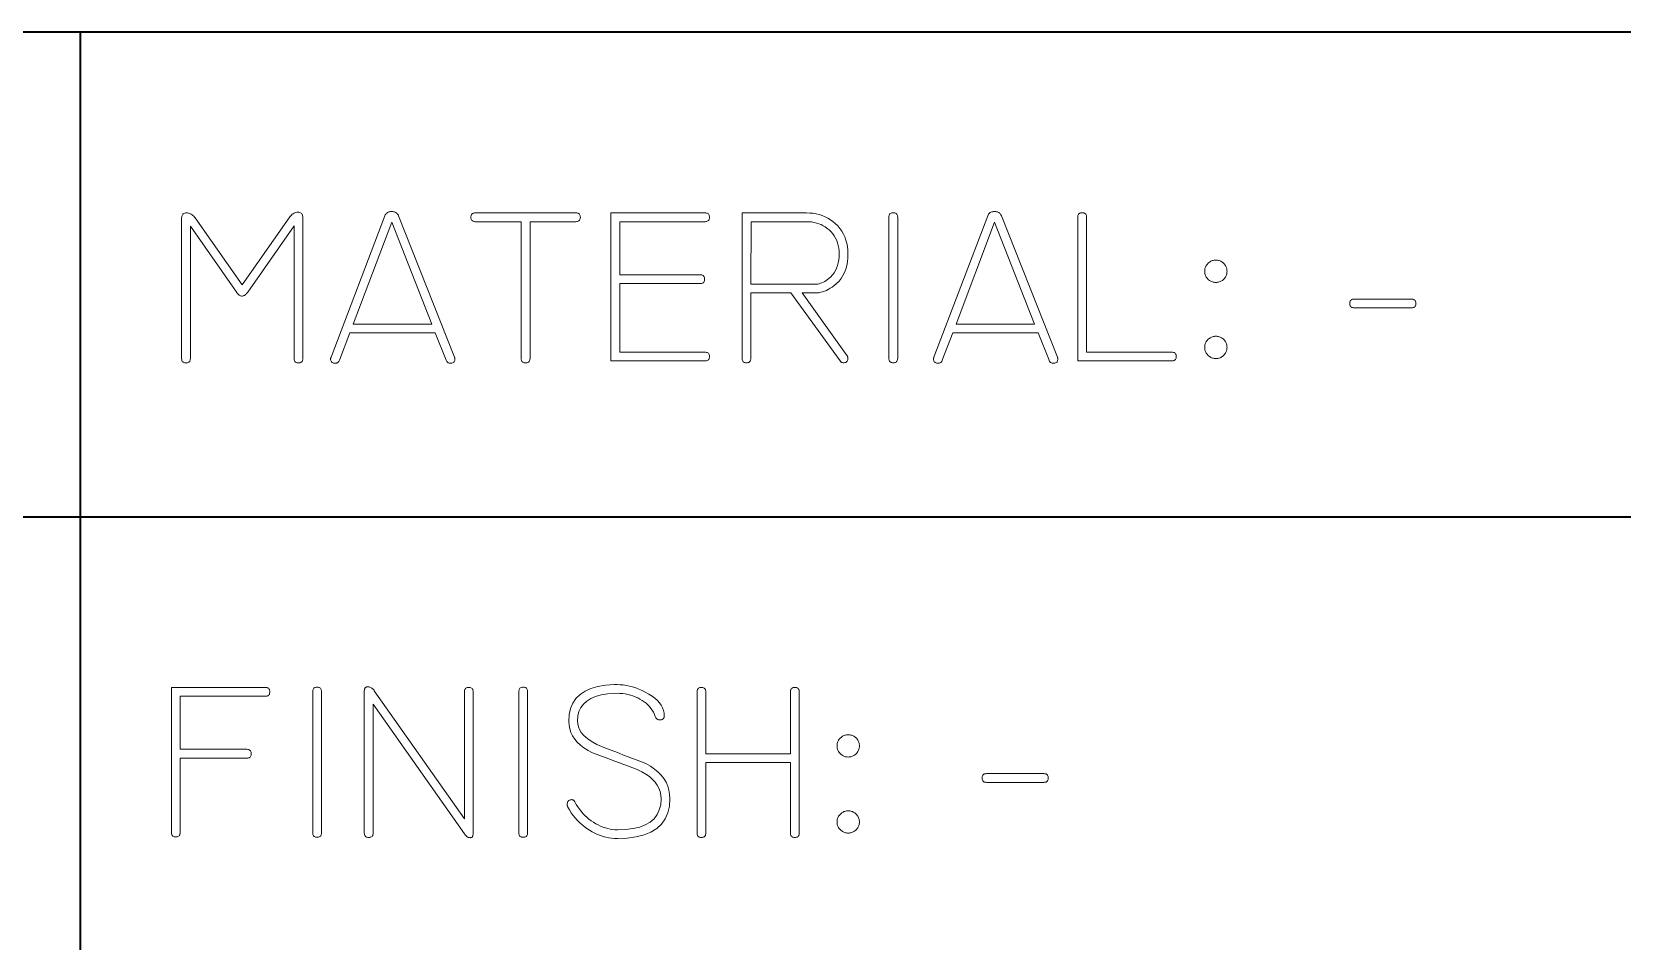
# Model space of a CAD drawing. Extents: x 0 to 297, y 0 to 210.
# Drawn here: x 145.7 to 171.91, y 45 to 60 of the extents above; entities that cross this region are included whole.
import ezdxf

# ---------------------------------------------------------------- set-up
doc = ezdxf.new("R2010")
doc.units = 0

msp = doc.modelspace()

# ---------------------------------------------------------------- linework, layer by layer
at = {"color": 7, "lineweight": 35}
for p, q in [((76.5, 60), (146.5, 60)), ((76.5, 60), (146.5, 60)), ((146.5, 10), (146.5, 60)), ((146.5, 60), (287, 60)), ((76.5, 52), (146.5, 52)), ((146.5, 52), (217, 52))]:
    msp.add_line(p, q, dxfattribs=at)
at = {"color": 7, "lineweight": 13}
for points in [[(150.164, 54.61), (150.164, 54.596), (150.161, 54.584), (150.158, 54.573), (150.153, 54.564), (150.146, 54.556), (150.138, 54.549), (150.129, 54.544), (150.118, 54.541), (150.106, 54.539), (150.092, 54.538), (150.079, 54.539), (150.066, 54.541), (150.055, 54.544), (150.046, 54.549), (150.038, 54.556), (150.032, 54.564), (150.027, 54.573), (150.023, 54.584), (150.021, 54.596), (150.02, 54.61), (150.02, 56.8), (149.255, 55.707), (149.247, 55.694), (149.238, 55.683), (149.229, 55.674), (149.219, 55.665), (149.21, 55.658), (149.201, 55.652), (149.191, 55.648), (149.181, 55.644), (149.172, 55.642), (149.161, 55.642), (149.152, 55.642), (149.143, 55.644), (149.134, 55.647), (149.125, 55.651), (149.116, 55.656), (149.108, 55.663), (149.099, 55.67), (149.091, 55.679), (149.083, 55.689), (149.075, 55.7), (148.31, 56.796), (148.31, 54.61), (148.309, 54.596), (148.307, 54.584), (148.304, 54.573), (148.299, 54.564), (148.292, 54.556), (148.284, 54.549), (148.275, 54.544), (148.264, 54.541), (148.252, 54.539), (148.238, 54.538), (148.224, 54.539), (148.212, 54.541), (148.201, 54.544), (148.192, 54.549), (148.184, 54.556), (148.177, 54.564), (148.172, 54.573), (148.169, 54.584), (148.167, 54.596), (148.166, 54.61), (148.166, 56.93), (148.167, 56.945), (148.169, 56.96), (148.173, 56.972), (148.179, 56.983), (148.186, 56.992), (148.194, 56.999), (148.205, 57.005), (148.217, 57.009), (148.23, 57.012), (148.245, 57.013), (148.262, 57.012), (148.279, 57.009), (148.295, 57.005), (148.31, 56.999), (148.325, 56.992), (148.339, 56.983), (148.352, 56.972), (148.365, 56.96), (148.378, 56.945), (148.389, 56.93), (149.165, 55.829), (149.937, 56.93), (149.95, 56.948), (149.964, 56.963), (149.977, 56.978), (149.991, 56.99), (150.006, 57), (150.02, 57.008), (150.035, 57.015), (150.05, 57.02), (150.066, 57.023), (150.081, 57.023), (150.097, 57.023), (150.111, 57.02), (150.124, 57.015), (150.135, 57.008), (150.144, 57), (150.151, 56.99), (150.157, 56.978), (150.161, 56.963), (150.164, 56.948), (150.164, 56.93)], [(152.664, 54.632), (152.666, 54.629), (152.667, 54.626), (152.668, 54.623), (152.669, 54.62), (152.67, 54.617), (152.67, 54.614), (152.671, 54.612), (152.671, 54.609), (152.672, 54.606), (152.672, 54.603), (152.671, 54.59), (152.669, 54.578), (152.665, 54.568), (152.659, 54.559), (152.653, 54.551), (152.644, 54.545), (152.634, 54.54), (152.623, 54.537), (152.61, 54.535), (152.596, 54.534), (152.586, 54.535), (152.577, 54.536), (152.568, 54.539), (152.561, 54.542), (152.553, 54.546), (152.547, 54.551), (152.541, 54.557), (152.536, 54.564), (152.531, 54.572), (152.527, 54.581), (152.347, 55.032), (150.94, 55.032), (150.767, 54.581), (150.763, 54.572), (150.758, 54.564), (150.753, 54.557), (150.747, 54.551), (150.741, 54.546), (150.733, 54.542), (150.726, 54.539), (150.717, 54.536), (150.708, 54.535), (150.698, 54.534), (150.684, 54.535), (150.671, 54.537), (150.66, 54.54), (150.65, 54.545), (150.641, 54.551), (150.635, 54.559), (150.629, 54.568), (150.626, 54.578), (150.623, 54.59), (150.623, 54.603), (150.623, 54.606), (150.623, 54.609), (150.623, 54.612), (150.624, 54.614), (150.624, 54.617), (150.625, 54.62), (150.626, 54.623), (150.627, 54.626), (150.628, 54.629), (150.63, 54.632), (151.517, 56.966), (151.523, 56.979), (151.53, 56.99), (151.538, 57.001), (151.547, 57.01), (151.558, 57.017), (151.57, 57.023), (151.583, 57.028), (151.597, 57.032), (151.612, 57.034), (151.629, 57.034), (151.645, 57.034), (151.66, 57.032), (151.674, 57.028), (151.687, 57.023), (151.698, 57.017), (151.709, 57.01), (151.719, 57.001), (151.727, 56.99), (151.735, 56.979), (151.741, 56.966)], [(154.667, 56.868), (153.909, 56.868), (153.909, 54.61), (153.908, 54.596), (153.906, 54.584), (153.902, 54.573), (153.897, 54.564), (153.891, 54.556), (153.883, 54.549), (153.874, 54.544), (153.863, 54.541), (153.851, 54.539), (153.837, 54.538), (153.823, 54.539), (153.811, 54.541), (153.8, 54.544), (153.791, 54.549), (153.783, 54.556), (153.776, 54.564), (153.771, 54.573), (153.768, 54.584), (153.765, 54.596), (153.765, 54.61), (153.765, 56.868), (153.007, 56.868), (152.993, 56.869), (152.981, 56.871), (152.97, 56.875), (152.961, 56.88), (152.953, 56.886), (152.946, 56.894), (152.941, 56.904), (152.938, 56.915), (152.936, 56.927), (152.935, 56.941), (152.936, 56.954), (152.938, 56.966), (152.941, 56.977), (152.946, 56.987), (152.953, 56.995), (152.961, 57.001), (152.97, 57.006), (152.981, 57.01), (152.993, 57.012), (153.007, 57.013), (154.667, 57.013), (154.68, 57.012), (154.693, 57.01), (154.703, 57.006), (154.713, 57.001), (154.721, 56.995), (154.727, 56.987), (154.732, 56.977), (154.736, 56.966), (154.738, 56.954), (154.739, 56.941), (154.738, 56.927), (154.736, 56.915), (154.732, 56.904), (154.727, 56.894), (154.721, 56.886), (154.713, 56.88), (154.703, 56.875), (154.693, 56.871), (154.68, 56.869)], [(156.795, 54.57), (155.244, 54.57), (155.244, 57.013), (156.795, 57.013), (156.809, 57.012), (156.821, 57.01), (156.832, 57.006), (156.841, 57.001), (156.849, 56.995), (156.856, 56.987), (156.861, 56.977), (156.864, 56.966), (156.866, 56.954), (156.867, 56.941), (156.866, 56.927), (156.864, 56.915), (156.861, 56.904), (156.856, 56.894), (156.849, 56.886), (156.841, 56.88), (156.832, 56.875), (156.821, 56.871), (156.809, 56.869), (156.795, 56.868), (155.388, 56.868), (155.388, 55.992), (156.716, 55.992), (156.729, 55.991), (156.742, 55.989), (156.752, 55.985), (156.762, 55.98), (156.77, 55.974), (156.776, 55.966), (156.781, 55.956), (156.785, 55.946), (156.787, 55.933), (156.788, 55.92), (156.787, 55.906), (156.785, 55.894), (156.781, 55.883), (156.776, 55.873), (156.77, 55.865), (156.762, 55.859), (156.752, 55.854), (156.742, 55.85), (156.729, 55.848), (156.716, 55.847), (155.388, 55.847), (155.388, 54.715), (156.795, 54.715), (156.809, 54.714), (156.821, 54.712), (156.832, 54.708), (156.841, 54.703), (156.849, 54.697), (156.856, 54.689), (156.861, 54.679), (156.864, 54.669), (156.866, 54.656), (156.867, 54.643), (156.866, 54.629), (156.864, 54.617), (156.861, 54.606), (156.856, 54.596), (156.849, 54.588), (156.841, 54.582), (156.832, 54.577), (156.821, 54.573), (156.809, 54.571)], [(159.151, 56.338), (159.148, 56.27), (159.141, 56.205), (159.13, 56.144), (159.114, 56.086), (159.093, 56.031), (159.068, 55.98), (159.038, 55.933), (159.003, 55.889), (158.964, 55.848), (158.92, 55.811), (158.888, 55.789), (158.857, 55.769), (158.825, 55.751), (158.794, 55.735), (158.763, 55.722), (158.732, 55.711), (158.701, 55.703), (158.67, 55.697), (158.64, 55.694), (158.61, 55.692), (158.393, 55.692), (159.136, 54.657), (159.139, 54.653), (159.141, 54.648), (159.144, 54.644), (159.145, 54.64), (159.147, 54.635), (159.148, 54.631), (159.149, 54.627), (159.15, 54.622), (159.151, 54.618), (159.151, 54.614), (159.15, 54.6), (159.148, 54.588), (159.144, 54.577), (159.139, 54.567), (159.132, 54.56), (159.123, 54.553), (159.114, 54.548), (159.102, 54.544), (159.089, 54.542), (159.075, 54.542), (159.069, 54.542), (159.062, 54.543), (159.056, 54.544), (159.051, 54.546), (159.045, 54.549), (159.04, 54.552), (159.035, 54.556), (159.03, 54.56), (159.025, 54.565), (159.021, 54.57), (158.209, 55.692), (157.549, 55.692), (157.549, 54.614), (157.548, 54.6), (157.546, 54.588), (157.542, 54.577), (157.537, 54.567), (157.531, 54.56), (157.523, 54.553), (157.514, 54.548), (157.503, 54.544), (157.49, 54.542), (157.477, 54.542), (157.463, 54.542), (157.451, 54.544), (157.44, 54.548), (157.431, 54.553), (157.423, 54.56), (157.416, 54.567), (157.411, 54.577), (157.408, 54.588), (157.405, 54.6), (157.405, 54.614), (157.405, 57.013), (158.465, 57.013), (158.521, 57.011), (158.574, 57.006), (158.626, 56.997), (158.676, 56.984), (158.725, 56.968), (158.772, 56.949), (158.817, 56.926), (158.86, 56.9), (158.902, 56.869), (158.941, 56.836), (158.981, 56.797), (159.017, 56.755), (159.048, 56.711), (159.075, 56.664), (159.098, 56.616), (159.117, 56.565), (159.132, 56.512), (159.142, 56.456), (159.149, 56.398)], [(159.97, 54.614), (159.969, 54.6), (159.967, 54.588), (159.963, 54.577), (159.958, 54.567), (159.952, 54.56), (159.944, 54.553), (159.934, 54.548), (159.923, 54.544), (159.911, 54.542), (159.897, 54.542), (159.884, 54.542), (159.871, 54.544), (159.861, 54.548), (159.851, 54.553), (159.843, 54.56), (159.837, 54.567), (159.832, 54.577), (159.828, 54.588), (159.826, 54.6), (159.825, 54.614), (159.825, 56.944), (159.826, 56.958), (159.828, 56.97), (159.832, 56.981), (159.837, 56.99), (159.843, 56.998), (159.851, 57.005), (159.861, 57.01), (159.871, 57.013), (159.884, 57.016), (159.897, 57.016), (159.911, 57.016), (159.923, 57.013), (159.934, 57.01), (159.944, 57.005), (159.952, 56.998), (159.958, 56.99), (159.963, 56.981), (159.967, 56.97), (159.969, 56.958), (159.97, 56.944)], [(162.603, 54.632), (162.604, 54.629), (162.606, 54.626), (162.607, 54.623), (162.608, 54.62), (162.608, 54.617), (162.609, 54.614), (162.61, 54.612), (162.61, 54.609), (162.61, 54.606), (162.61, 54.603), (162.609, 54.59), (162.607, 54.578), (162.603, 54.568), (162.598, 54.559), (162.591, 54.551), (162.583, 54.545), (162.573, 54.54), (162.562, 54.537), (162.549, 54.535), (162.535, 54.534), (162.525, 54.535), (162.516, 54.536), (162.507, 54.539), (162.499, 54.542), (162.492, 54.546), (162.486, 54.551), (162.48, 54.557), (162.474, 54.564), (162.47, 54.572), (162.466, 54.581), (162.286, 55.032), (160.879, 55.032), (160.706, 54.581), (160.702, 54.572), (160.697, 54.564), (160.692, 54.557), (160.686, 54.551), (160.679, 54.546), (160.672, 54.542), (160.664, 54.539), (160.656, 54.536), (160.647, 54.535), (160.637, 54.534), (160.623, 54.535), (160.61, 54.537), (160.598, 54.54), (160.588, 54.545), (160.58, 54.551), (160.573, 54.559), (160.568, 54.568), (160.564, 54.578), (160.562, 54.59), (160.561, 54.603), (160.561, 54.606), (160.561, 54.609), (160.562, 54.612), (160.562, 54.614), (160.563, 54.617), (160.564, 54.62), (160.565, 54.623), (160.566, 54.626), (160.567, 54.629), (160.568, 54.632), (161.456, 56.966), (161.462, 56.979), (161.468, 56.99), (161.477, 57.001), (161.486, 57.01), (161.496, 57.017), (161.508, 57.023), (161.521, 57.028), (161.536, 57.032), (161.551, 57.034), (161.568, 57.034), (161.584, 57.034), (161.599, 57.032), (161.613, 57.028), (161.625, 57.023), (161.637, 57.017), (161.648, 57.01), (161.657, 57.001), (161.666, 56.99), (161.673, 56.979), (161.68, 56.966)], [(164.49, 54.57), (162.939, 54.57), (162.939, 56.944), (162.939, 56.958), (162.941, 56.97), (162.945, 56.981), (162.95, 56.99), (162.957, 56.998), (162.965, 57.005), (162.974, 57.01), (162.985, 57.013), (162.997, 57.016), (163.011, 57.016), (163.024, 57.016), (163.037, 57.013), (163.047, 57.01), (163.057, 57.005), (163.065, 56.998), (163.071, 56.99), (163.076, 56.981), (163.08, 56.97), (163.082, 56.958), (163.083, 56.944), (163.083, 54.715), (164.49, 54.715), (164.503, 54.714), (164.516, 54.712), (164.527, 54.708), (164.536, 54.703), (164.544, 54.697), (164.55, 54.689), (164.555, 54.679), (164.559, 54.669), (164.561, 54.656), (164.562, 54.643), (164.561, 54.629), (164.559, 54.617), (164.555, 54.606), (164.55, 54.596), (164.544, 54.588), (164.536, 54.582), (164.527, 54.577), (164.516, 54.573), (164.503, 54.571)], [(152.289, 55.176), (151.629, 56.858), (150.994, 55.176)], [(159.006, 56.338), (159.005, 56.386), (159, 56.432), (158.991, 56.476), (158.98, 56.519), (158.965, 56.559), (158.947, 56.597), (158.925, 56.634), (158.9, 56.668), (158.872, 56.701), (158.84, 56.731), (158.809, 56.757), (158.777, 56.781), (158.743, 56.801), (158.708, 56.819), (158.671, 56.834), (158.633, 56.846), (158.593, 56.856), (158.552, 56.863), (158.509, 56.867), (158.465, 56.868), (157.553, 56.868), (157.549, 55.837), (158.61, 55.837), (158.632, 55.838), (158.654, 55.84), (158.677, 55.845), (158.7, 55.852), (158.722, 55.86), (158.745, 55.87), (158.768, 55.883), (158.791, 55.897), (158.814, 55.913), (158.837, 55.93), (158.869, 55.96), (158.898, 55.992), (158.923, 56.026), (158.945, 56.063), (158.964, 56.103), (158.979, 56.145), (158.991, 56.189), (159, 56.236), (159.005, 56.286)], [(162.228, 55.176), (161.568, 56.858), (160.933, 55.176)], [(165.399, 56.049), (165.398, 56.035), (165.397, 56.02), (165.394, 56.006), (165.39, 55.992), (165.385, 55.979), (165.379, 55.966), (165.372, 55.954), (165.364, 55.942), (165.355, 55.931), (165.345, 55.92), (165.334, 55.909), (165.322, 55.9), (165.31, 55.892), (165.298, 55.885), (165.285, 55.879), (165.272, 55.874), (165.258, 55.87), (165.244, 55.868), (165.23, 55.866), (165.215, 55.865), (165.2, 55.866), (165.185, 55.868), (165.171, 55.87), (165.158, 55.874), (165.145, 55.879), (165.132, 55.885), (165.119, 55.892), (165.108, 55.9), (165.096, 55.909), (165.085, 55.92), (165.075, 55.931), (165.066, 55.942), (165.057, 55.954), (165.05, 55.966), (165.044, 55.979), (165.04, 55.992), (165.036, 56.006), (165.033, 56.02), (165.031, 56.035), (165.031, 56.049), (165.031, 56.064), (165.033, 56.079), (165.036, 56.093), (165.04, 56.107), (165.044, 56.12), (165.05, 56.133), (165.057, 56.145), (165.066, 56.157), (165.075, 56.168), (165.085, 56.179), (165.096, 56.19), (165.108, 56.199), (165.119, 56.207), (165.132, 56.214), (165.145, 56.22), (165.158, 56.225), (165.171, 56.229), (165.185, 56.231), (165.2, 56.233), (165.215, 56.233), (165.23, 56.233), (165.244, 56.231), (165.258, 56.229), (165.272, 56.225), (165.285, 56.22), (165.298, 56.214), (165.31, 56.207), (165.322, 56.199), (165.334, 56.19), (165.345, 56.179), (165.355, 56.168), (165.364, 56.157), (165.372, 56.145), (165.379, 56.133), (165.385, 56.12), (165.39, 56.107), (165.394, 56.093), (165.397, 56.079), (165.398, 56.064)], [(168.44, 55.447), (167.495, 55.447), (167.481, 55.448), (167.469, 55.45), (167.458, 55.454), (167.449, 55.459), (167.441, 55.465), (167.434, 55.473), (167.429, 55.482), (167.426, 55.493), (167.423, 55.505), (167.423, 55.519), (167.423, 55.533), (167.426, 55.545), (167.429, 55.556), (167.434, 55.565), (167.441, 55.573), (167.449, 55.58), (167.458, 55.585), (167.469, 55.588), (167.481, 55.591), (167.495, 55.591), (168.44, 55.591), (168.454, 55.591), (168.466, 55.588), (168.477, 55.585), (168.486, 55.58), (168.494, 55.573), (168.501, 55.565), (168.506, 55.556), (168.509, 55.545), (168.511, 55.533), (168.512, 55.519), (168.511, 55.505), (168.509, 55.493), (168.506, 55.482), (168.501, 55.473), (168.494, 55.465), (168.486, 55.459), (168.477, 55.454), (168.466, 55.45), (168.454, 55.448)], [(165.399, 54.794), (165.398, 54.779), (165.397, 54.765), (165.394, 54.751), (165.39, 54.737), (165.385, 54.724), (165.379, 54.711), (165.372, 54.699), (165.364, 54.687), (165.355, 54.675), (165.345, 54.664), (165.334, 54.654), (165.322, 54.645), (165.31, 54.637), (165.298, 54.63), (165.285, 54.624), (165.272, 54.619), (165.258, 54.615), (165.244, 54.612), (165.23, 54.611), (165.215, 54.61), (165.2, 54.611), (165.185, 54.612), (165.171, 54.615), (165.158, 54.619), (165.145, 54.624), (165.132, 54.63), (165.119, 54.637), (165.108, 54.645), (165.096, 54.654), (165.085, 54.664), (165.075, 54.675), (165.066, 54.687), (165.057, 54.699), (165.05, 54.711), (165.044, 54.724), (165.04, 54.737), (165.036, 54.751), (165.033, 54.765), (165.031, 54.779), (165.031, 54.794), (165.031, 54.809), (165.033, 54.823), (165.036, 54.838), (165.04, 54.851), (165.044, 54.864), (165.05, 54.877), (165.057, 54.89), (165.066, 54.901), (165.075, 54.913), (165.085, 54.924), (165.096, 54.934), (165.108, 54.943), (165.119, 54.952), (165.132, 54.959), (165.145, 54.965), (165.158, 54.969), (165.171, 54.973), (165.185, 54.976), (165.2, 54.977), (165.215, 54.978), (165.23, 54.977), (165.244, 54.976), (165.258, 54.973), (165.272, 54.969), (165.285, 54.965), (165.298, 54.959), (165.31, 54.952), (165.322, 54.943), (165.334, 54.934), (165.345, 54.924), (165.355, 54.913), (165.364, 54.901), (165.372, 54.89), (165.379, 54.877), (165.385, 54.864), (165.39, 54.851), (165.394, 54.838), (165.397, 54.823), (165.398, 54.809)], [(149.548, 49.041), (148.141, 49.041), (148.141, 48.165), (149.241, 48.165), (149.255, 48.164), (149.267, 48.162), (149.278, 48.158), (149.287, 48.153), (149.295, 48.147), (149.302, 48.139), (149.307, 48.129), (149.31, 48.118), (149.313, 48.106), (149.313, 48.092), (149.313, 48.079), (149.31, 48.066), (149.307, 48.056), (149.302, 48.046), (149.295, 48.038), (149.287, 48.032), (149.278, 48.027), (149.267, 48.023), (149.255, 48.021), (149.241, 48.02), (148.141, 48.02), (148.141, 46.794), (148.14, 46.78), (148.138, 46.768), (148.134, 46.757), (148.129, 46.748), (148.123, 46.74), (148.115, 46.733), (148.105, 46.728), (148.095, 46.724), (148.082, 46.722), (148.069, 46.722), (148.055, 46.722), (148.043, 46.724), (148.032, 46.728), (148.022, 46.733), (148.015, 46.74), (148.008, 46.748), (148.003, 46.757), (147.999, 46.768), (147.997, 46.78), (147.997, 46.794), (147.997, 49.185), (149.548, 49.185), (149.561, 49.185), (149.574, 49.183), (149.585, 49.179), (149.594, 49.174), (149.602, 49.167), (149.608, 49.159), (149.613, 49.15), (149.617, 49.139), (149.619, 49.127), (149.62, 49.113), (149.619, 49.1), (149.617, 49.087), (149.613, 49.077), (149.608, 49.067), (149.602, 49.059), (149.594, 49.053), (149.585, 49.048), (149.574, 49.044), (149.561, 49.042)], [(150.471, 46.786), (150.471, 46.773), (150.468, 46.761), (150.465, 46.75), (150.46, 46.74), (150.453, 46.732), (150.445, 46.726), (150.436, 46.721), (150.425, 46.717), (150.413, 46.715), (150.399, 46.714), (150.385, 46.715), (150.373, 46.717), (150.362, 46.721), (150.353, 46.726), (150.345, 46.732), (150.339, 46.74), (150.333, 46.75), (150.33, 46.761), (150.328, 46.773), (150.327, 46.786), (150.327, 49.117), (150.328, 49.131), (150.33, 49.143), (150.333, 49.154), (150.339, 49.163), (150.345, 49.171), (150.353, 49.178), (150.362, 49.183), (150.373, 49.186), (150.385, 49.188), (150.399, 49.189), (150.413, 49.188), (150.425, 49.186), (150.436, 49.183), (150.445, 49.178), (150.453, 49.171), (150.46, 49.163), (150.465, 49.154), (150.468, 49.143), (150.471, 49.131), (150.471, 49.117)], [(152.971, 46.772), (152.971, 46.76), (152.969, 46.749), (152.967, 46.739), (152.963, 46.73), (152.959, 46.723), (152.953, 46.718), (152.947, 46.713), (152.939, 46.71), (152.93, 46.708), (152.921, 46.707), (152.911, 46.708), (152.901, 46.71), (152.891, 46.713), (152.882, 46.718), (152.872, 46.723), (152.863, 46.73), (152.854, 46.739), (152.845, 46.749), (152.836, 46.76), (152.827, 46.772), (151.323, 48.911), (151.323, 46.783), (151.322, 46.769), (151.32, 46.757), (151.316, 46.746), (151.311, 46.737), (151.305, 46.729), (151.297, 46.722), (151.287, 46.717), (151.276, 46.714), (151.264, 46.711), (151.25, 46.711), (151.237, 46.711), (151.225, 46.714), (151.214, 46.717), (151.204, 46.722), (151.196, 46.729), (151.19, 46.737), (151.185, 46.746), (151.181, 46.757), (151.179, 46.769), (151.178, 46.783), (151.178, 49.131), (151.179, 49.144), (151.181, 49.155), (151.184, 49.164), (151.188, 49.173), (151.193, 49.18), (151.199, 49.186), (151.207, 49.19), (151.215, 49.194), (151.225, 49.196), (151.236, 49.196), (151.248, 49.196), (151.26, 49.194), (151.271, 49.19), (151.282, 49.186), (151.293, 49.18), (151.303, 49.173), (151.313, 49.164), (151.323, 49.155), (151.332, 49.144), (151.341, 49.131), (152.827, 47.021), (152.827, 49.113), (152.828, 49.127), (152.83, 49.139), (152.833, 49.15), (152.839, 49.159), (152.845, 49.167), (152.853, 49.174), (152.862, 49.179), (152.873, 49.183), (152.885, 49.185), (152.899, 49.185), (152.913, 49.185), (152.925, 49.183), (152.936, 49.179), (152.945, 49.174), (152.953, 49.167), (152.96, 49.159), (152.965, 49.15), (152.968, 49.139), (152.971, 49.127), (152.971, 49.113)], [(153.87, 46.786), (153.869, 46.773), (153.867, 46.761), (153.863, 46.75), (153.858, 46.74), (153.851, 46.732), (153.844, 46.726), (153.834, 46.721), (153.823, 46.717), (153.811, 46.715), (153.797, 46.714), (153.784, 46.715), (153.771, 46.717), (153.761, 46.721), (153.751, 46.726), (153.743, 46.732), (153.737, 46.74), (153.732, 46.75), (153.728, 46.761), (153.726, 46.773), (153.725, 46.786), (153.725, 49.117), (153.726, 49.131), (153.728, 49.143), (153.732, 49.154), (153.737, 49.163), (153.743, 49.171), (153.751, 49.178), (153.761, 49.183), (153.771, 49.186), (153.784, 49.188), (153.797, 49.189), (153.811, 49.188), (153.823, 49.186), (153.834, 49.183), (153.844, 49.178), (153.851, 49.171), (153.858, 49.163), (153.863, 49.154), (153.867, 49.143), (153.869, 49.131), (153.87, 49.117)], [(156.214, 47.353), (156.206, 47.227), (156.18, 47.115), (156.136, 47.016), (156.076, 46.93), (155.998, 46.858), (155.903, 46.798), (155.79, 46.752), (155.66, 46.719), (155.513, 46.699), (155.349, 46.693), (155.301, 46.694), (155.254, 46.698), (155.207, 46.705), (155.161, 46.715), (155.115, 46.727), (155.069, 46.743), (155.023, 46.761), (154.978, 46.782), (154.933, 46.805), (154.889, 46.832), (154.845, 46.86), (154.803, 46.891), (154.763, 46.924), (154.725, 46.959), (154.689, 46.996), (154.654, 47.035), (154.621, 47.076), (154.59, 47.12), (154.561, 47.165), (154.533, 47.212), (154.531, 47.216), (154.529, 47.22), (154.528, 47.223), (154.526, 47.227), (154.525, 47.231), (154.524, 47.235), (154.523, 47.239), (154.523, 47.243), (154.523, 47.248), (154.522, 47.252), (154.523, 47.268), (154.526, 47.282), (154.529, 47.294), (154.535, 47.305), (154.541, 47.314), (154.55, 47.322), (154.56, 47.327), (154.571, 47.332), (154.584, 47.334), (154.598, 47.335), (154.605, 47.334), (154.611, 47.333), (154.616, 47.332), (154.622, 47.329), (154.627, 47.326), (154.632, 47.322), (154.637, 47.317), (154.641, 47.312), (154.645, 47.306), (154.649, 47.299), (154.672, 47.257), (154.697, 47.217), (154.723, 47.179), (154.751, 47.143), (154.781, 47.108), (154.813, 47.075), (154.846, 47.044), (154.881, 47.015), (154.917, 46.987), (154.955, 46.961), (154.994, 46.938), (155.033, 46.917), (155.073, 46.898), (155.112, 46.882), (155.151, 46.868), (155.19, 46.857), (155.23, 46.848), (155.269, 46.842), (155.309, 46.838), (155.349, 46.837), (155.486, 46.842), (155.608, 46.857), (155.717, 46.883), (155.81, 46.919), (155.89, 46.965), (155.955, 47.021), (156.005, 47.088), (156.041, 47.165), (156.063, 47.252), (156.07, 47.349), (156.066, 47.409), (156.054, 47.467), (156.035, 47.522), (156.007, 47.574), (155.972, 47.623), (155.929, 47.67), (155.877, 47.715), (155.818, 47.757), (155.752, 47.796), (155.677, 47.833), (155.603, 47.86), (155.53, 47.887), (155.456, 47.915), (155.383, 47.942), (155.309, 47.97), (155.235, 47.997), (155.162, 48.025), (155.088, 48.052), (155.015, 48.079), (154.941, 48.107), (154.866, 48.146), (154.799, 48.188), (154.74, 48.233), (154.689, 48.281), (154.646, 48.331), (154.611, 48.385), (154.583, 48.442), (154.563, 48.502), (154.552, 48.564), (154.548, 48.63), (154.555, 48.739), (154.578, 48.838), (154.615, 48.925), (154.667, 49.002), (154.734, 49.067), (154.817, 49.122), (154.914, 49.166), (155.026, 49.199), (155.153, 49.221), (155.294, 49.232), (155.345, 49.233), (155.396, 49.231), (155.447, 49.226), (155.498, 49.218), (155.55, 49.207), (155.601, 49.193), (155.653, 49.177), (155.705, 49.157), (155.758, 49.135), (155.81, 49.11), (155.869, 49.077), (155.922, 49.043), (155.969, 49.007), (156.009, 48.97), (156.043, 48.931), (156.071, 48.891), (156.093, 48.849), (156.108, 48.805), (156.118, 48.76), (156.121, 48.713), (156.12, 48.701), (156.118, 48.691), (156.114, 48.682), (156.109, 48.674), (156.103, 48.667), (156.095, 48.661), (156.085, 48.657), (156.074, 48.654), (156.062, 48.652), (156.048, 48.652), (156.037, 48.652), (156.027, 48.654), (156.017, 48.656), (156.009, 48.66), (156.001, 48.665), (155.993, 48.671), (155.987, 48.678), (155.982, 48.686), (155.977, 48.695), (155.973, 48.706), (155.959, 48.742), (155.943, 48.776), (155.924, 48.809), (155.903, 48.84), (155.879, 48.87), (155.853, 48.898), (155.824, 48.924), (155.793, 48.949), (155.759, 48.973), (155.722, 48.994), (155.684, 49.014), (155.645, 49.032), (155.605, 49.047), (155.564, 49.059), (155.522, 49.07), (155.48, 49.078), (155.437, 49.084), (155.392, 49.088), (155.347, 49.089), (155.302, 49.088), (155.186, 49.078), (155.082, 49.061), (154.991, 49.035), (154.912, 49.002), (154.844, 48.961), (154.79, 48.912), (154.747, 48.855), (154.716, 48.79), (154.698, 48.718), (154.692, 48.637), (154.696, 48.586), (154.708, 48.537), (154.727, 48.49), (154.755, 48.444), (154.79, 48.401), (154.834, 48.359), (154.885, 48.319), (154.944, 48.282), (155.011, 48.246), (155.085, 48.211), (155.159, 48.183), (155.232, 48.155), (155.306, 48.127), (155.38, 48.099), (155.453, 48.071), (155.527, 48.043), (155.6, 48.014), (155.674, 47.986), (155.748, 47.958), (155.821, 47.93), (155.896, 47.887), (155.963, 47.84), (156.022, 47.79), (156.073, 47.737), (156.116, 47.681), (156.151, 47.622), (156.179, 47.559), (156.199, 47.494), (156.21, 47.425)], [(158.346, 46.783), (158.346, 46.769), (158.344, 46.757), (158.34, 46.746), (158.335, 46.737), (158.328, 46.729), (158.32, 46.722), (158.311, 46.717), (158.3, 46.714), (158.288, 46.711), (158.274, 46.711), (158.261, 46.711), (158.248, 46.714), (158.238, 46.717), (158.228, 46.722), (158.22, 46.729), (158.214, 46.737), (158.209, 46.746), (158.205, 46.757), (158.203, 46.769), (158.202, 46.783), (158.202, 47.948), (156.806, 47.948), (156.806, 46.783), (156.805, 46.769), (156.803, 46.757), (156.8, 46.746), (156.794, 46.737), (156.788, 46.729), (156.78, 46.722), (156.771, 46.717), (156.76, 46.714), (156.748, 46.711), (156.734, 46.711), (156.72, 46.711), (156.708, 46.714), (156.697, 46.717), (156.688, 46.722), (156.68, 46.729), (156.673, 46.737), (156.668, 46.746), (156.665, 46.757), (156.662, 46.769), (156.662, 46.783), (156.662, 49.113), (156.662, 49.127), (156.665, 49.139), (156.668, 49.15), (156.673, 49.159), (156.68, 49.167), (156.688, 49.174), (156.697, 49.179), (156.708, 49.183), (156.72, 49.185), (156.734, 49.185), (156.748, 49.185), (156.76, 49.183), (156.771, 49.179), (156.78, 49.174), (156.788, 49.167), (156.794, 49.159), (156.8, 49.15), (156.803, 49.139), (156.805, 49.127), (156.806, 49.113), (156.806, 48.092), (158.202, 48.092), (158.202, 49.113), (158.203, 49.127), (158.205, 49.139), (158.209, 49.15), (158.214, 49.159), (158.22, 49.167), (158.228, 49.174), (158.238, 49.179), (158.248, 49.183), (158.261, 49.185), (158.274, 49.185), (158.288, 49.185), (158.3, 49.183), (158.311, 49.179), (158.32, 49.174), (158.328, 49.167), (158.335, 49.159), (158.34, 49.15), (158.344, 49.139), (158.346, 49.127), (158.346, 49.113)], [(159.339, 48.222), (159.338, 48.207), (159.336, 48.193), (159.334, 48.179), (159.33, 48.165), (159.325, 48.152), (159.319, 48.139), (159.312, 48.127), (159.304, 48.115), (159.295, 48.103), (159.284, 48.092), (159.273, 48.082), (159.262, 48.073), (159.25, 48.065), (159.238, 48.058), (159.225, 48.052), (159.212, 48.047), (159.198, 48.043), (159.184, 48.04), (159.169, 48.039), (159.155, 48.038), (159.14, 48.039), (159.125, 48.04), (159.111, 48.043), (159.097, 48.047), (159.084, 48.052), (159.071, 48.058), (159.059, 48.065), (159.047, 48.073), (159.036, 48.082), (159.025, 48.092), (159.014, 48.103), (159.005, 48.115), (158.997, 48.127), (158.99, 48.139), (158.984, 48.152), (158.979, 48.165), (158.975, 48.179), (158.973, 48.193), (158.971, 48.207), (158.971, 48.222), (158.971, 48.237), (158.973, 48.252), (158.975, 48.266), (158.979, 48.279), (158.984, 48.293), (158.99, 48.305), (158.997, 48.318), (159.005, 48.33), (159.014, 48.341), (159.025, 48.352), (159.036, 48.362), (159.047, 48.372), (159.059, 48.38), (159.071, 48.387), (159.084, 48.393), (159.097, 48.398), (159.111, 48.401), (159.125, 48.404), (159.14, 48.406), (159.155, 48.406), (159.169, 48.406), (159.184, 48.404), (159.198, 48.401), (159.212, 48.398), (159.225, 48.393), (159.238, 48.387), (159.25, 48.38), (159.262, 48.372), (159.273, 48.362), (159.284, 48.352), (159.295, 48.341), (159.304, 48.33), (159.312, 48.318), (159.319, 48.305), (159.325, 48.293), (159.33, 48.279), (159.334, 48.266), (159.336, 48.252), (159.338, 48.237)], [(162.38, 47.62), (161.434, 47.62), (161.421, 47.621), (161.408, 47.623), (161.398, 47.626), (161.388, 47.631), (161.38, 47.638), (161.374, 47.646), (161.369, 47.655), (161.365, 47.666), (161.363, 47.678), (161.362, 47.692), (161.363, 47.706), (161.365, 47.718), (161.369, 47.729), (161.374, 47.738), (161.38, 47.746), (161.388, 47.753), (161.398, 47.758), (161.408, 47.761), (161.421, 47.763), (161.434, 47.764), (162.38, 47.764), (162.393, 47.763), (162.406, 47.761), (162.416, 47.758), (162.426, 47.753), (162.434, 47.746), (162.44, 47.738), (162.445, 47.729), (162.449, 47.718), (162.451, 47.706), (162.452, 47.692), (162.451, 47.678), (162.449, 47.666), (162.445, 47.655), (162.44, 47.646), (162.434, 47.638), (162.426, 47.631), (162.416, 47.626), (162.406, 47.623), (162.393, 47.621)], [(159.339, 46.967), (159.338, 46.952), (159.336, 46.937), (159.334, 46.923), (159.33, 46.91), (159.325, 46.897), (159.319, 46.884), (159.312, 46.871), (159.304, 46.859), (159.295, 46.848), (159.284, 46.837), (159.273, 46.827), (159.262, 46.818), (159.25, 46.809), (159.238, 46.802), (159.225, 46.796), (159.212, 46.792), (159.198, 46.788), (159.184, 46.785), (159.169, 46.783), (159.155, 46.783), (159.14, 46.783), (159.125, 46.785), (159.111, 46.788), (159.097, 46.792), (159.084, 46.796), (159.071, 46.802), (159.059, 46.809), (159.047, 46.818), (159.036, 46.827), (159.025, 46.837), (159.014, 46.848), (159.005, 46.859), (158.997, 46.871), (158.99, 46.884), (158.984, 46.897), (158.979, 46.91), (158.975, 46.923), (158.973, 46.937), (158.971, 46.952), (158.971, 46.967), (158.971, 46.982), (158.973, 46.996), (158.975, 47.01), (158.979, 47.024), (158.984, 47.037), (158.99, 47.05), (158.997, 47.062), (159.005, 47.074), (159.014, 47.086), (159.025, 47.097), (159.036, 47.107), (159.047, 47.116), (159.059, 47.124), (159.071, 47.131), (159.084, 47.137), (159.097, 47.142), (159.111, 47.146), (159.125, 47.149), (159.14, 47.15), (159.155, 47.151), (159.169, 47.15), (159.184, 47.149), (159.198, 47.146), (159.212, 47.142), (159.225, 47.137), (159.238, 47.131), (159.25, 47.124), (159.262, 47.116), (159.273, 47.107), (159.284, 47.097), (159.295, 47.086), (159.304, 47.074), (159.312, 47.062), (159.319, 47.05), (159.325, 47.037), (159.33, 47.024), (159.334, 47.01), (159.336, 46.996), (159.338, 46.982)]]:
    msp.add_lwpolyline(points, close=True, dxfattribs=at)

doc.saveas('drawing.dxf')
